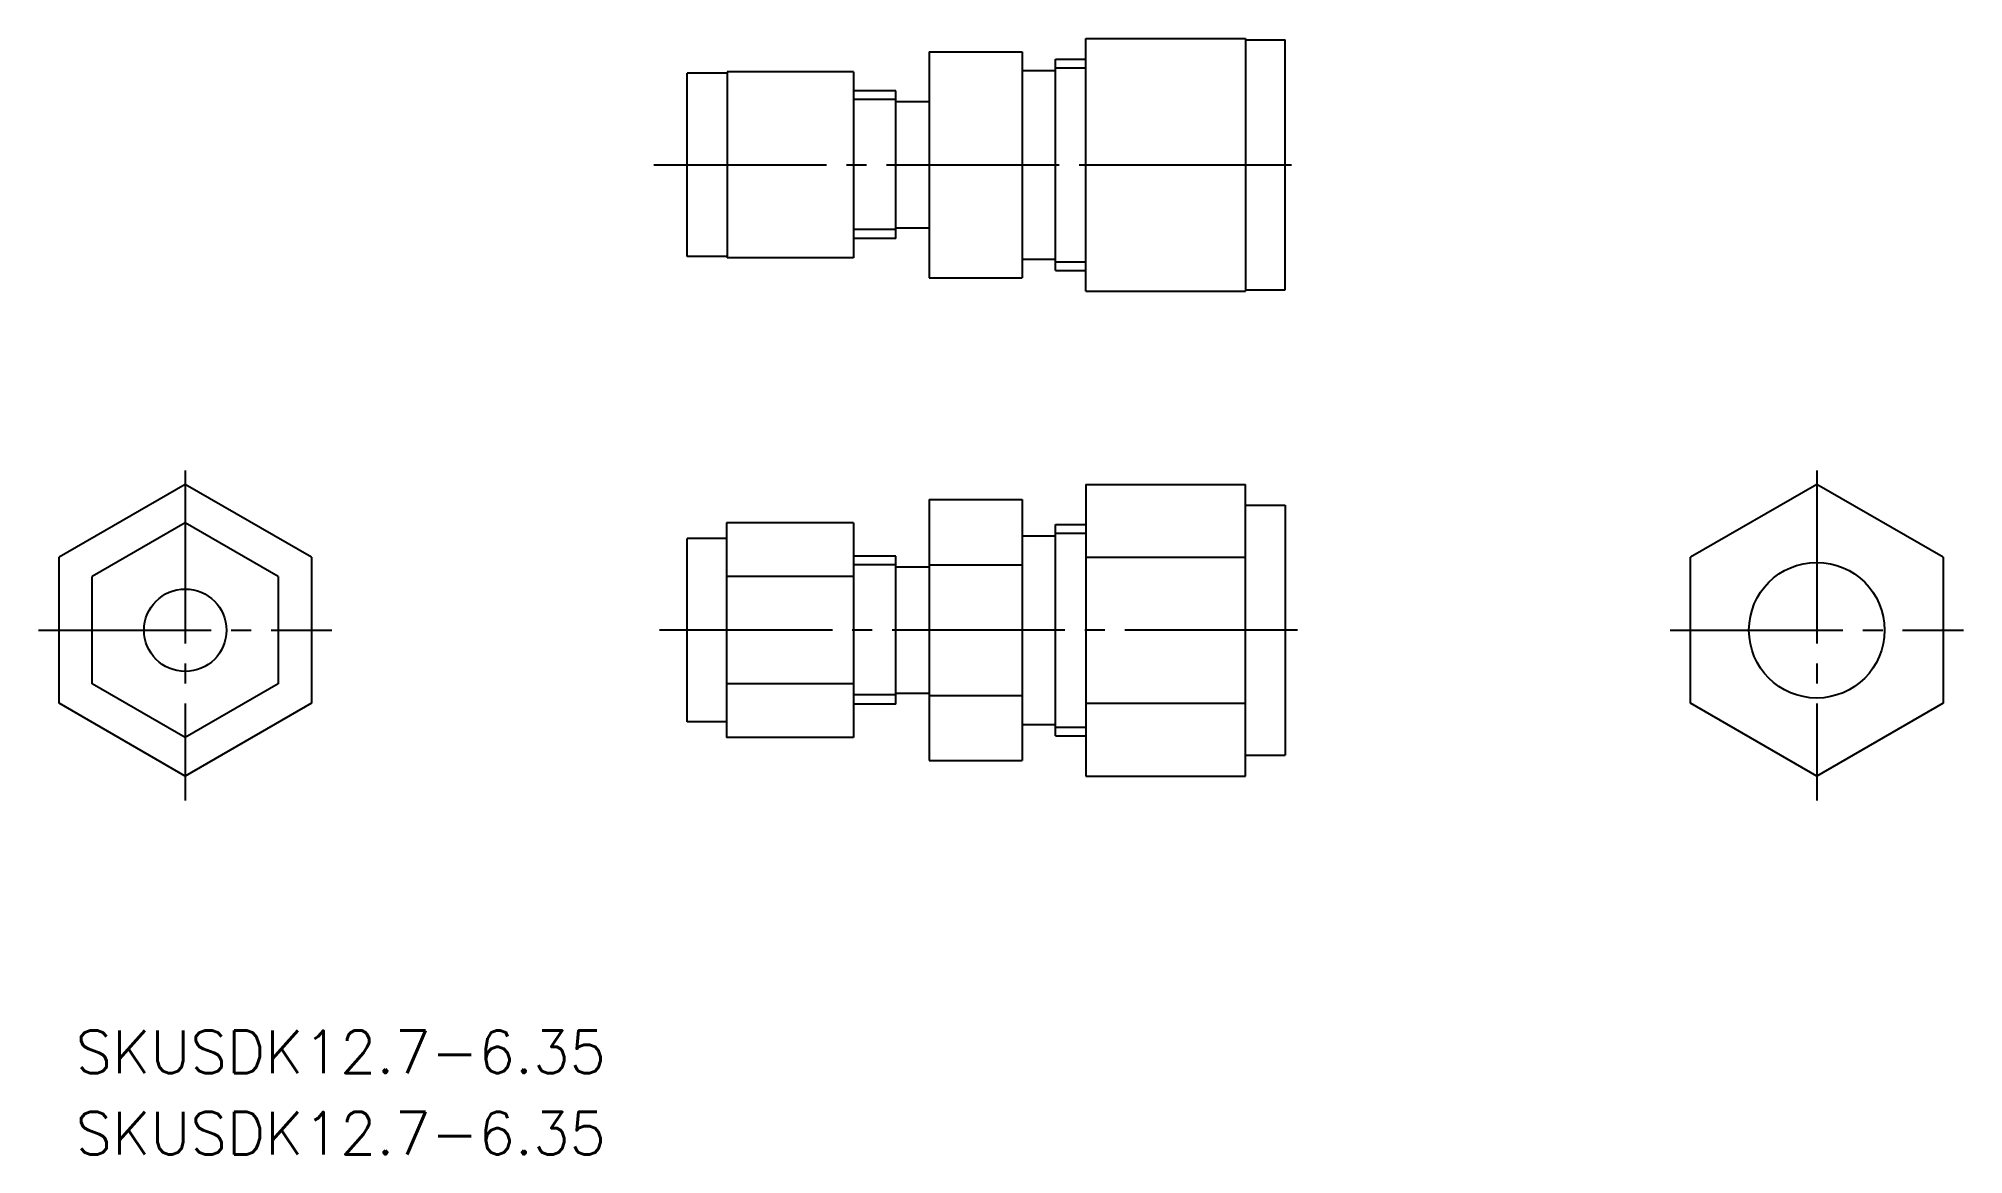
# Model space of a CAD drawing. Extents: x 75 to 220, y 63 to 147.
import ezdxf

# ---------------------------------------------------------------- set-up
doc = ezdxf.new("R2010")
doc.units = 0
doc.linetypes.add('CENTER', pattern=[17.5, 13, -1.5, 1.5, -1.5])
doc.layers.get('0').update_dxf_attribs({"linetype": 'CONTINUOUS'})
doc.layers.add('CENTER', color=1, linetype='CENTER')
doc.styles.get("Standard").update_dxf_attribs({"font": 'txt.shx', "bigfont": 'extfont.shx'})

msp = doc.modelspace()

# ---------------------------------------------------------------- linework, layer by layer
at = {"color": 7, "linetype": 'CONTINUOUS'}
for p, q in [((142.03, 146.39), (149.03, 146.39)), ((142.03, 146.39), (142.03, 129.39)), ((149.03, 146.39), (149.03, 129.39)), ((153.83, 128.39), (153.83, 147.39)), ((153.83, 147.39), (165.83, 147.39)), ((165.83, 147.39), (165.83, 128.39)), ((165.83, 147.29), (168.83, 147.29)), ((168.83, 128.49), (168.83, 147.29)), ((136.33, 144.89), (126.83, 144.89)), ((126.83, 144.89), (126.83, 130.89)), ((136.33, 144.89), (136.33, 130.89)), ((149.03, 144.99), (151.53, 144.99)), ((151.53, 145.83), (153.83, 145.83)), ((151.53, 129.95), (151.53, 145.83)), ((126.83, 144.79), (123.83, 144.79)), ((123.83, 130.99), (123.83, 144.79)), ((139.53, 143.45), (136.33, 143.45)), ((139.53, 132.34), (139.53, 143.45)), ((142.03, 142.64), (139.53, 142.64)), ((142.03, 137.89), (149.03, 137.89)), ((153.83, 137.89), (165.83, 137.89)), ((139.53, 132.34), (136.33, 132.34)), ((142.03, 133.14), (139.53, 133.14)), ((126.83, 130.99), (123.83, 130.99)), ((136.33, 130.89), (126.83, 130.89)), ((149.03, 130.79), (151.53, 130.79)), ((142.03, 129.39), (149.03, 129.39)), ((151.53, 129.95), (153.83, 129.95)), ((153.83, 128.39), (165.83, 128.39)), ((165.83, 128.49), (168.83, 128.49)), ((86.05, 113.86), (76.55, 108.38)), ((95.55, 108.38), (86.05, 113.86)), ((153.83, 113.86), (153.83, 91.92)), ((153.83, 113.86), (165.83, 113.86)), ((165.83, 91.92), (165.83, 113.86)), ((208.83, 113.86), (199.33, 108.38)), ((218.33, 108.38), (208.83, 113.86)), ((142.03, 112.71), (142.03, 93.08)), ((142.03, 112.71), (149.03, 112.71)), ((149.03, 112.71), (149.03, 93.08)), ((165.83, 112.29), (168.83, 112.29)), ((168.83, 112.29), (168.83, 93.49)), ((86.05, 110.97), (79.05, 106.93)), ((93.05, 106.93), (86.05, 110.97)), ((136.33, 110.97), (126.77, 110.97)), ((126.77, 110.97), (126.77, 94.81)), ((136.33, 110.97), (136.33, 94.81)), ((151.53, 110.83), (153.83, 110.83)), ((151.53, 94.95), (151.53, 110.83)), ((77.55, 109.02), (77.55, 108.95)), ((94.55, 109.02), (94.55, 108.95)), ((126.77, 109.79), (123.83, 109.79)), ((123.83, 95.99), (123.83, 109.79)), ((149.03, 109.99), (151.53, 109.99)), ((200.33, 109.02), (200.33, 108.95)), ((217.33, 109.02), (217.33, 108.95)), ((76.55, 97.41), (76.55, 108.38)), ((95.55, 108.38), (95.55, 97.41)), ((139.53, 108.45), (136.33, 108.45)), ((139.53, 97.34), (139.53, 108.45)), ((142.03, 107.64), (139.53, 107.64)), ((142.03, 107.8), (149.03, 107.8)), ((153.83, 108.38), (165.83, 108.38)), ((199.33, 97.41), (199.33, 108.38)), ((218.33, 108.38), (218.33, 97.41)), ((79.05, 98.85), (79.05, 106.93)), ((93.05, 106.93), (93.05, 98.85)), ((136.33, 106.93), (126.77, 106.93)), ((86.05, 94.81), (79.05, 98.85)), ((93.05, 98.85), (86.05, 94.81)), ((136.33, 98.85), (126.77, 98.85)), ((86.05, 91.92), (76.55, 97.41)), ((95.55, 97.41), (86.05, 91.92)), ((139.53, 97.34), (136.33, 97.34)), ((142.03, 98.14), (139.53, 98.14)), ((142.03, 97.98), (149.03, 97.98)), ((153.83, 97.41), (165.83, 97.41)), ((208.83, 91.92), (199.33, 97.41)), ((218.33, 97.41), (208.83, 91.92)), ((126.77, 95.99), (123.83, 95.99)), ((149.03, 95.79), (151.53, 95.79)), ((136.33, 94.81), (126.77, 94.81)), ((151.53, 94.95), (153.83, 94.95)), ((142.03, 93.08), (149.03, 93.08)), ((165.83, 93.49), (168.83, 93.49)), ((153.83, 91.92), (165.83, 91.92))]:
    msp.add_line(p, q, dxfattribs=at)
at = {"color": 3, "linetype": 'CONTINUOUS'}
for p, q in [((151.53, 145.19), (153.83, 145.19)), ((139.53, 142.81), (136.33, 142.81)), ((139.53, 133.02), (136.33, 133.02)), ((151.53, 130.59), (153.83, 130.59)), ((151.53, 110.19), (153.83, 110.19)), ((139.53, 107.81), (136.33, 107.81)), ((139.53, 98.02), (136.33, 98.02)), ((151.53, 95.59), (153.83, 95.59))]:
    msp.add_line(p, q, dxfattribs=at)
at = {"color": 7, "linetype": 'CONTINUOUS'}
for centre, radius in [((208.83, 102.89), 5.1), ((86.05, 102.89), 3.1)]:
    msp.add_circle(centre, radius, dxfattribs=at)
at = {"layer": 'CENTER', "color": 1, "linetype": 'CENTER'}
for p, q in [((121.31, 137.89), (170.23, 137.89)), ((86.05, 114.89), (86.05, 90.08)), ((208.83, 114.89), (208.83, 90.08)), ((75.01, 102.89), (97.09, 102.89)), ((169.75, 102.89), (120.83, 102.89)), ((197.79, 102.89), (219.87, 102.89))]:
    msp.add_line(p, q, dxfattribs=at)

# ---------------------------------------------------------------- texts
at = {"color": 7, "linetype": 'CONTINUOUS'}
for p in [(77.8, 69.58), (77.8, 63.46)]:
    msp.add_text('SKUSDK12.7-6.35', height=3.2, dxfattribs=at).set_placement(p)

doc.saveas('drawing.dxf')
